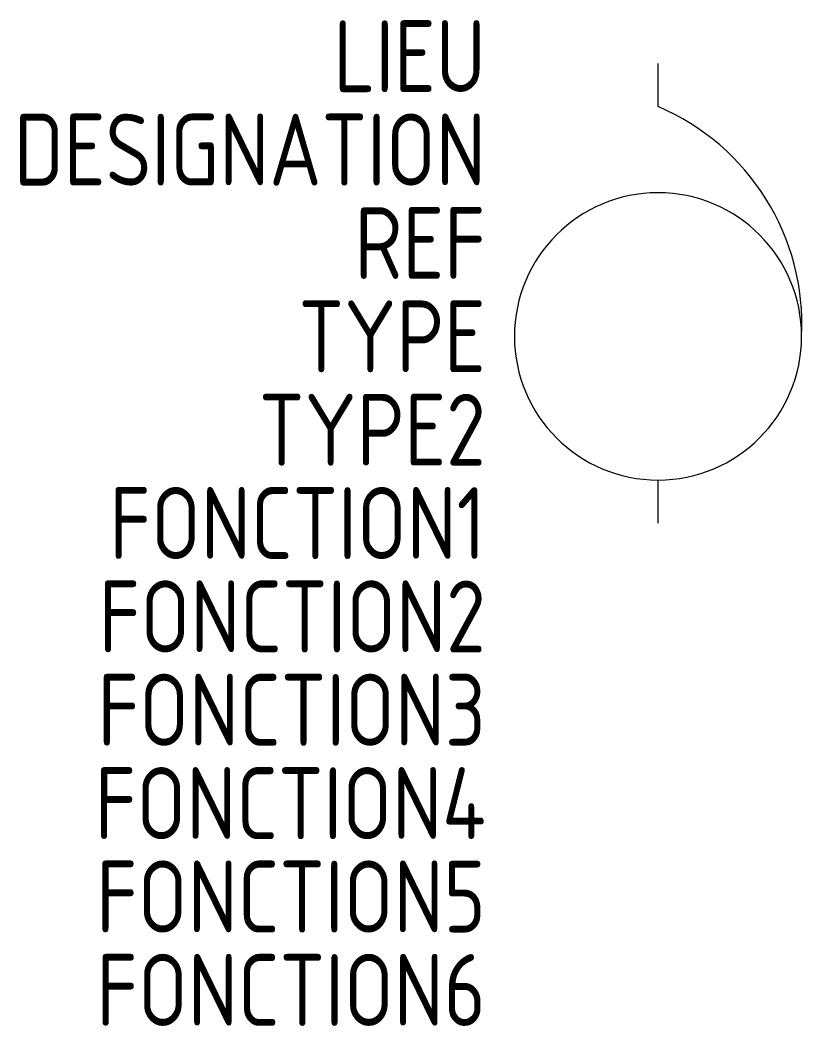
# Model space of a CAD drawing. Header units: millimetres. Extents: x -22.2 to 5, y -33.5 to 1.5.
import ezdxf
from ezdxf.enums import TextEntityAlignment as Align

# ---------------------------------------------------------------- set-up
doc = ezdxf.new("R2010")
doc.units = ezdxf.units.MM
doc.layers.add('SYMB_TXT_NOM', color=3, linetype='Continuous')
doc.layers.add('SYMBOLE', color=3, linetype='Continuous')
doc.styles.add('NET2_5', font='isocp.shx', dxfattribs={"width": 0.9, "height": 2.5})

msp = doc.modelspace()

# ---------------------------------------------------------------- linework, layer by layer
at = {"layer": 'SYMBOLE'}
for p, q in [((0, -1.5), (0, 0)), ((0, -16), (0, -14.5))]:
    msp.add_line(p, q, dxfattribs=at)
for centre, radius, start, end in [((-3.237, -9.086), 8.248, 357.1205, 66.8903), ((0, -9.5), 5, 90, 270), ((0, -9.5), 5, 270, 90)]:
    msp.add_arc(centre, radius, start, end, dxfattribs=at)

# ---------------------------------------------------------------- texts
at = {"layer": 'SYMB_TXT_NOM', "style": 'NET2_5', "width": 0.9, "flags": 8}
for tag, text, p in [('LIEU', '', (-6, 0.25)), ('DESIGNATION', 'T?', (-6, -3)), ('REF', '', (-6, -6.25)), ('TYPE', '', (-6, -9.5)), ('TYPE2', '', (-6, -12.75)), ('FONCTION1', '', (-6, -16)), ('FONCTION2', '', (-6, -19.25)), ('FONCTION3', '', (-6, -22.5)), ('FONCTION4', '', (-6, -25.75)), ('FONCTION5', '', (-6, -29)), ('FONCTION6', '', (-6, -32.25))]:
    msp.add_attdef(tag, text=text, height=2.5, dxfattribs=at).set_placement(p, align=Align.MIDDLE_RIGHT)

doc.saveas('drawing.dxf')
